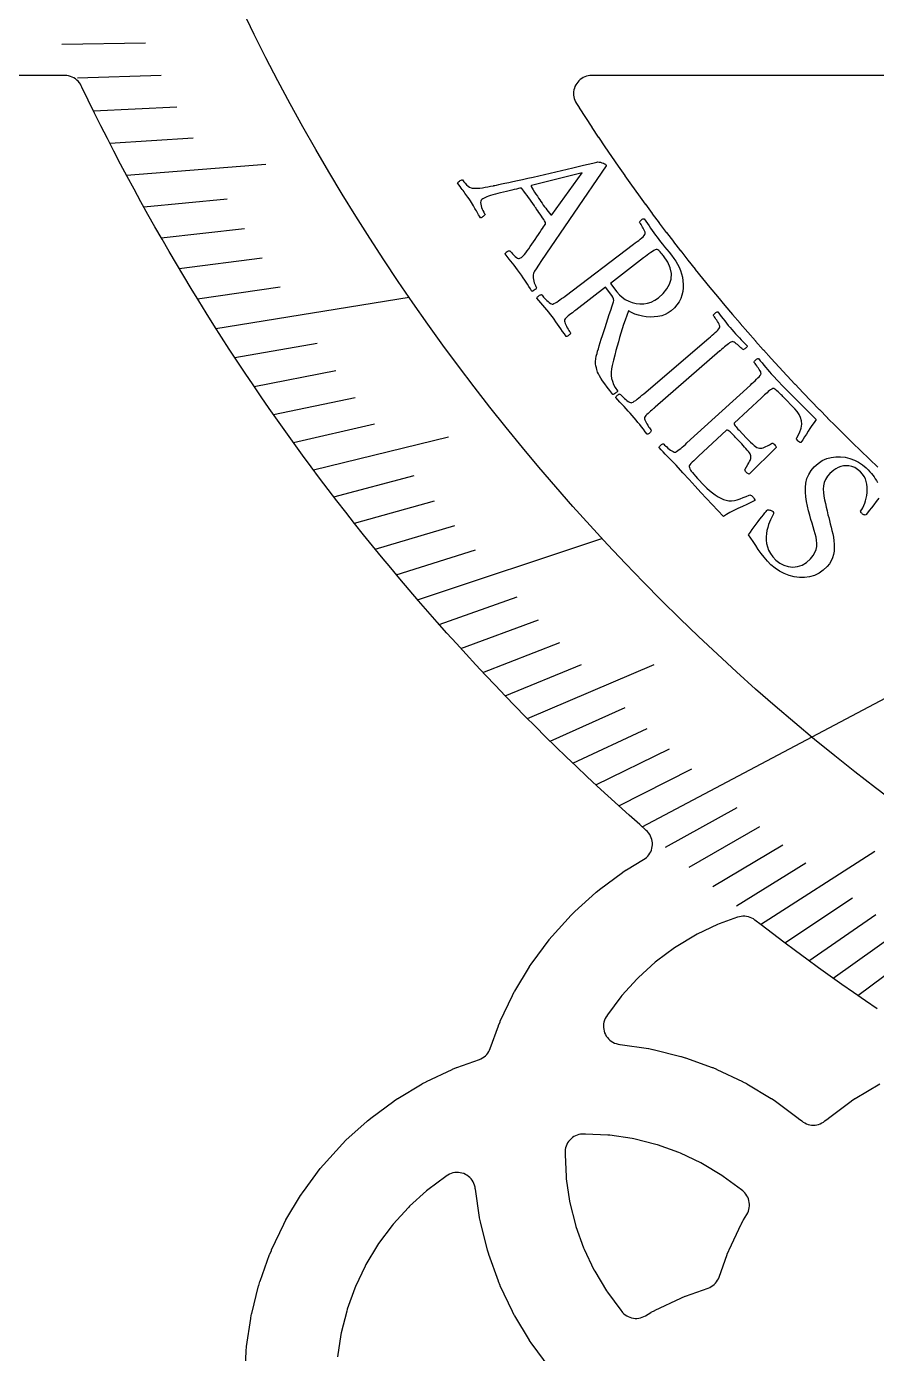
# Model space of a CAD drawing. Header units: millimetres. Extents: x -45 to 45, y -45 to 45.
# Drawn here: x -29.73 to -18.03, y -18.5 to -0.22 of the extents above; entities that cross this region are included whole.
import ezdxf

# ---------------------------------------------------------------- set-up
doc = ezdxf.new("R2010")
doc.units = ezdxf.units.MM
for name, color, linetype in [('CUT_INNER', 6, 'Continuous'), ('ENGRAVE', 7, 'Continuous'), ('ENGRAVE_FINE', 8, 'Continuous'), ('TEXT', 5, 'Continuous')]:
    doc.layers.add(name, color=color, linetype=linetype)

msp = doc.modelspace()

# ---------------------------------------------------------------- linework, layer by layer
at = {"layer": 'CUT_INNER'}
for points in [[(-26.7291, -18.866), (-26.7099, -18.4752), (-26.7094, -18.4691), (-26.704, -18.4136), (-26.7032, -18.4076), (-26.6458, -18.0205), (-26.6448, -18.0144), (-26.6339, -17.9598), (-26.6326, -17.9538), (-26.5375, -17.5742), (-26.5358, -17.5683), (-26.5197, -17.515), (-26.5177, -17.5092), (-26.3859, -17.1408), (-26.3837, -17.1351), (-26.3624, -17.0836), (-26.3599, -17.078), (-26.1926, -16.7243), (-26.1898, -16.7188), (-26.1636, -16.6697), (-26.1606, -16.6643), (-25.9594, -16.3287), (-25.9561, -16.3235), (-25.9252, -16.2772), (-25.9216, -16.2722), (-25.6885, -15.9579), (-25.6848, -15.953), (-25.6494, -15.91), (-25.6454, -15.9054), (-25.3826, -15.6154), (-25.3784, -15.611), (-25.339, -15.5716), (-25.3346, -15.5674), (-25.0446, -15.3046), (-25.04, -15.3006), (-24.997, -15.2652), (-24.9921, -15.2615), (-24.6778, -15.0284), (-24.6728, -15.0248), (-24.6265, -14.9939), (-24.6213, -14.9906), (-24.2857, -14.7894), (-24.2803, -14.7864), (-24.2312, -14.7602), (-24.2257, -14.7574), (-23.872, -14.5901), (-23.8664, -14.5876), (-23.8149, -14.5663), (-23.8092, -14.5641), (-23.4983, -14.4528), (-23.4757, -14.4435), (-23.454, -14.4319), (-23.4336, -14.4183), (-23.4147, -14.4027), (-23.3973, -14.3853), (-23.3817, -14.3664), (-23.3681, -14.346), (-23.3565, -14.3243), (-23.3472, -14.3017), (-23.2359, -13.9908), (-23.2337, -13.9851), (-23.2124, -13.9336), (-23.2099, -13.928), (-23.0426, -13.5743), (-23.0398, -13.5688), (-23.0136, -13.5197), (-23.0106, -13.5143), (-22.8094, -13.1787), (-22.8061, -13.1735), (-22.7752, -13.1272), (-22.7716, -13.1222), (-22.5385, -12.8079), (-22.5348, -12.803), (-22.4994, -12.76), (-22.4954, -12.7554), (-22.2326, -12.4654), (-22.2284, -12.461), (-22.189, -12.4216), (-22.1846, -12.4174), (-21.8946, -12.1546), (-21.89, -12.1506), (-21.847, -12.1152), (-21.8421, -12.1115), (-21.5278, -11.8784), (-21.5228, -11.8748), (-21.4765, -11.8439), (-21.4713, -11.8406), (-21.2372, -11.7003), (-21.2166, -11.6865), (-21.1975, -11.6708), (-21.18, -11.6533), (-21.1644, -11.6341), (-21.1507, -11.6135), (-21.1392, -11.5916), (-21.1298, -11.5687), (-21.1228, -11.545), (-21.1181, -11.5207), (-21.1159, -11.4961), (-21.1161, -11.4713), (-21.1188, -11.4468), (-21.1238, -11.4225), (-21.1313, -11.399), (-21.141, -11.3762), (-21.1529, -11.3545), (-21.167, -11.3342), (-21.1829, -11.3153), (-21.2007, -11.298), (-21.2901, -11.2194), (-21.4375, -11.0883), (-21.584, -10.9564), (-21.7297, -10.8235), (-21.8746, -10.6897), (-22.0187, -10.555), (-22.1619, -10.4195), (-22.3044, -10.2831), (-22.4459, -10.1458), (-22.5867, -10.0076), (-22.7266, -9.8686), (-22.8656, -9.7287), (-23.0037, -9.588), (-23.141, -9.4464), (-23.2775, -9.304), (-23.413, -9.1608), (-23.5477, -9.0167), (-23.6815, -8.8718), (-23.8144, -8.7261), (-23.9464, -8.5796), (-24.0775, -8.4322), (-24.2076, -8.2841), (-24.3369, -8.1351), (-24.4653, -7.9854), (-24.5927, -7.8349), (-24.7192, -7.6836), (-24.8448, -7.5316), (-24.9695, -7.3787), (-25.0932, -7.2251), (-25.2159, -7.0708), (-25.3377, -6.9157), (-25.4586, -6.7599), (-25.5785, -6.6033), (-25.6974, -6.446), (-25.8154, -6.2879), (-25.9324, -6.1292), (-26.0484, -5.9697), (-26.1635, -5.8095), (-26.2775, -5.6486), (-26.3906, -5.487), (-26.5027, -5.3248), (-26.6137, -5.1618), (-26.7238, -4.9982), (-26.8329, -4.8338), (-26.9409, -4.6689), (-27.048, -4.5032), (-27.154, -4.3369), (-27.259, -4.17), (-27.363, -4.0024), (-27.4659, -3.8342), (-27.5678, -3.6654), (-27.6687, -3.4959), (-27.7685, -3.3258), (-27.8673, -3.1551), (-27.9651, -2.9838), (-28.0617, -2.812), (-28.1574, -2.6395), (-28.2519, -2.4664), (-28.3454, -2.2928), (-28.4379, -2.1186), (-28.5292, -1.9438), (-28.6195, -1.7685), (-28.7087, -1.5926), (-28.7969, -1.4162), (-28.8839, -1.2392), (-28.9699, -1.0617), (-28.9791, -1.0424), (-28.9913, -1.0199), (-29.0057, -0.9988), (-29.0222, -0.9792), (-29.0406, -0.9615), (-29.0607, -0.9457), (-29.0823, -0.932), (-29.1053, -0.9207), (-29.1292, -0.9117), (-29.1539, -0.9052), (-29.1792, -0.9013), (-29.2048, -0.9), (-39.7832, -0.9)], [(-3.9091, -0.9), (-21.9516, -0.9), (-21.9759, -0.9012), (-21.9999, -0.9047), (-22.0235, -0.9106), (-22.0464, -0.9187), (-22.0684, -0.9289), (-22.0893, -0.9413), (-22.1089, -0.9557), (-22.127, -0.9718), (-22.1434, -0.9897), (-22.1581, -1.0091), (-22.1708, -1.0298), (-22.1814, -1.0516), (-22.1899, -1.0744), (-22.1961, -1.0979), (-22.2, -1.1219), (-22.2016, -1.1461), (-22.2008, -1.1704), (-22.1976, -1.1945), (-22.1921, -1.2181), (-22.1844, -1.2411), (-22.1744, -1.2633), (-22.1624, -1.2844), (-22.1257, -1.3419), (-22.1249, -1.3432), (-22.0382, -1.4774), (-22.0373, -1.4787), (-21.9498, -1.6124), (-21.9489, -1.6137), (-21.8606, -1.7468), (-21.8597, -1.7481), (-21.7705, -1.8807), (-21.7697, -1.8819), (-21.6797, -2.014), (-21.6788, -2.0152), (-21.588, -2.1467), (-21.5871, -2.148), (-21.4955, -2.2789), (-21.4946, -2.2801), (-21.4022, -2.4105), (-21.4014, -2.4117), (-21.3081, -2.5415), (-21.3072, -2.5428), (-21.2133, -2.672), (-21.2123, -2.6732), (-21.1176, -2.8019), (-21.1166, -2.8031), (-21.0211, -2.9311), (-21.0201, -2.9324), (-20.9238, -3.0598), (-20.9229, -3.061), (-20.8257, -3.1879), (-20.8248, -3.1891), (-20.7269, -3.3154), (-20.7259, -3.3166), (-20.6272, -3.4423), (-20.6263, -3.4435), (-20.5268, -3.5685), (-20.5259, -3.5697), (-20.4256, -3.6942), (-20.4247, -3.6954), (-20.3237, -3.8192), (-20.3227, -3.8204), (-20.221, -3.9436), (-20.22, -3.9448), (-20.1175, -4.0673), (-20.1165, -4.0685), (-20.0132, -4.1904), (-20.0122, -4.1916), (-19.9082, -4.3129), (-19.9072, -4.3141), (-19.8025, -4.4348), (-19.8015, -4.4359), (-19.696, -4.5559), (-19.695, -4.5571), (-19.5888, -4.6765), (-19.5878, -4.6776), (-19.4808, -4.7963), (-19.4798, -4.7975), (-19.3721, -4.9155), (-19.3711, -4.9167), (-19.2627, -5.0341), (-19.2617, -5.0352), (-19.1526, -5.1519), (-19.1515, -5.153), (-19.0417, -5.2691), (-19.0406, -5.2702), (-18.9301, -5.3856), (-18.929, -5.3867), (-18.8178, -5.5014), (-18.8167, -5.5025), (-18.7048, -5.6165), (-18.7037, -5.6176), (-18.5911, -5.7309), (-18.59, -5.732), (-18.4766, -5.8447), (-18.4756, -5.8457), (-18.3615, -5.9577), (-18.3604, -5.9588), (-18.2457, -6.07), (-18.2446, -6.0711), (-18.1292, -6.1816), (-18.1281, -6.1826), (-18.0121, -6.2925)], [(-18.0196, -13.7556), (-18.1825, -13.6445), (-18.3448, -13.5324), (-18.5064, -13.4194), (-18.6673, -13.3053), (-18.8275, -13.1903), (-18.987, -13.0743), (-19.1457, -12.9573), (-19.3038, -12.8393), (-19.4611, -12.7204), (-19.6177, -12.6005), (-19.7042, -12.5334), (-19.7248, -12.519), (-19.7467, -12.5068), (-19.7697, -12.4969), (-19.7936, -12.4892), (-19.8181, -12.4841), (-19.843, -12.4814), (-19.8681, -12.4812), (-19.8931, -12.4835), (-19.9177, -12.4883), (-19.9417, -12.4956), (-20.1969, -12.5869), (-20.2196, -12.5963), (-20.5007, -12.7292), (-20.5224, -12.7408), (-20.7891, -12.9007), (-20.8095, -12.9143), (-21.0593, -13.0996), (-21.0782, -13.1151), (-21.3087, -13.324), (-21.326, -13.3413), (-21.5349, -13.5718), (-21.5504, -13.5907), (-21.7357, -13.8405), (-21.7493, -13.8609), (-21.754, -13.8687), (-21.7658, -13.8909), (-21.7753, -13.9141), (-21.7825, -13.9382), (-21.7872, -13.9629), (-21.7894, -13.988), (-21.789, -14.0131), (-21.7862, -14.0381), (-21.7808, -14.0627), (-21.773, -14.0866), (-21.7628, -14.1096), (-21.7504, -14.1315), (-21.7359, -14.152), (-21.7193, -14.1709), (-21.701, -14.1881), (-21.681, -14.2033), (-21.6595, -14.2165), (-21.6369, -14.2274), (-21.6133, -14.2361), (-21.5889, -14.2423), (-21.564, -14.246), (-21.5636, -14.246), (-21.5576, -14.2468), (-21.1705, -14.3042), (-21.1644, -14.3052), (-21.1098, -14.3161), (-21.1038, -14.3174), (-20.7242, -14.4125), (-20.7183, -14.4142), (-20.665, -14.4303), (-20.6592, -14.4323), (-20.2908, -14.5641), (-20.2851, -14.5663), (-20.2336, -14.5876), (-20.228, -14.5901), (-19.8743, -14.7574), (-19.8688, -14.7602), (-19.8197, -14.7864), (-19.8143, -14.7894), (-19.4787, -14.9906), (-19.4735, -14.9939), (-19.4272, -15.0248), (-19.4222, -15.0284), (-19.1079, -15.2615), (-19.103, -15.2652), (-19.0586, -15.3017), (-19.0389, -15.3163), (-19.0178, -15.3289), (-18.9957, -15.3394), (-18.9726, -15.3477), (-18.9488, -15.3537), (-18.9245, -15.3573), (-18.9, -15.3585), (-18.8755, -15.3573), (-18.8512, -15.3537), (-18.8274, -15.3477), (-18.8043, -15.3394), (-18.7822, -15.3289), (-18.7611, -15.3163), (-18.7414, -15.3017), (-18.697, -15.2652), (-18.6921, -15.2615), (-18.3778, -15.0284), (-18.3728, -15.0248), (-18.3265, -14.9939), (-18.3213, -14.9906), (-17.9857, -14.7894)], [(-22.5385, -18.6921), (-22.7716, -18.3778), (-22.7752, -18.3728), (-22.8061, -18.3265), (-22.8094, -18.3213), (-23.0106, -17.9857), (-23.0136, -17.9803), (-23.0398, -17.9312), (-23.0426, -17.9257), (-23.2099, -17.572), (-23.2124, -17.5664), (-23.2337, -17.5149), (-23.2359, -17.5092), (-23.3677, -17.1408), (-23.3697, -17.135), (-23.3858, -17.0817), (-23.3875, -17.0758), (-23.4826, -16.6962), (-23.4839, -16.6902), (-23.4948, -16.6356), (-23.4958, -16.6295), (-23.5532, -16.2424), (-23.554, -16.2364), (-23.554, -16.236), (-23.5577, -16.2111), (-23.5639, -16.1867), (-23.5726, -16.1631), (-23.5835, -16.1405), (-23.5967, -16.119), (-23.6119, -16.099), (-23.6291, -16.0807), (-23.648, -16.0641), (-23.6685, -16.0496), (-23.6904, -16.0372), (-23.7134, -16.027), (-23.7373, -16.0192), (-23.7619, -16.0138), (-23.7869, -16.011), (-23.812, -16.0106), (-23.8371, -16.0128), (-23.8618, -16.0175), (-23.8859, -16.0247), (-23.9091, -16.0342), (-23.9313, -16.046), (-23.9391, -16.0507), (-23.9595, -16.0643), (-24.2093, -16.2496), (-24.2282, -16.2651), (-24.4587, -16.474), (-24.476, -16.4913), (-24.6849, -16.7218), (-24.7004, -16.7407), (-24.8857, -16.9905), (-24.8993, -17.0109), (-25.0592, -17.2776), (-25.0708, -17.2993), (-25.2037, -17.5804), (-25.2131, -17.6031), (-25.3179, -17.8959), (-25.325, -17.9194), (-25.4006, -18.221), (-25.4053, -18.2451), (-25.451, -18.5527)]]:
    msp.add_lwpolyline(points, dxfattribs=at)
msp.add_lwpolyline([(-20.3257, -17.5935), (-20.304, -17.5819), (-20.2836, -17.5683), (-20.2647, -17.5527), (-20.2473, -17.5353), (-20.2317, -17.5164), (-20.2181, -17.496), (-20.2065, -17.4743), (-20.1972, -17.4517), (-20.0859, -17.1408), (-20.0837, -17.1351), (-20.0624, -17.0836), (-20.0599, -17.078), (-19.8926, -16.7243), (-19.8898, -16.7188), (-19.8636, -16.6697), (-19.8606, -16.6643), (-19.8149, -16.5882), (-19.8034, -16.5666), (-19.794, -16.5439), (-19.7869, -16.5204), (-19.7821, -16.4964), (-19.7797, -16.4719), (-19.7797, -16.4474), (-19.7821, -16.423), (-19.7869, -16.3989), (-19.794, -16.3755), (-19.8034, -16.3528), (-19.8149, -16.3312), (-19.8286, -16.3108), (-19.8441, -16.2918), (-19.8615, -16.2744), (-19.8718, -16.2651), (-19.8907, -16.2496), (-20.1405, -16.0643), (-20.1609, -16.0507), (-20.4276, -15.8908), (-20.4493, -15.8792), (-20.7304, -15.7463), (-20.7531, -15.7369), (-21.0459, -15.6321), (-21.0694, -15.625), (-21.371, -15.5494), (-21.3951, -15.5447), (-21.7027, -15.499), (-21.7271, -15.4966), (-22.0377, -15.4814), (-22.0623, -15.4814), (-22.0803, -15.4822), (-22.1047, -15.4847), (-22.1288, -15.4894), (-22.1523, -15.4966), (-22.1749, -15.506), (-22.1966, -15.5175), (-22.217, -15.5311), (-22.2359, -15.5467), (-22.2533, -15.5641), (-22.2689, -15.583), (-22.2825, -15.6034), (-22.294, -15.6251), (-22.3034, -15.6477), (-22.3106, -15.6712), (-22.3153, -15.6953), (-22.3178, -15.7197), (-22.3186, -15.7377), (-22.3186, -15.7623), (-22.3034, -16.0729), (-22.301, -16.0973), (-22.2553, -16.4049), (-22.2506, -16.429), (-22.175, -16.7306), (-22.1679, -16.7541), (-22.0631, -17.0469), (-22.0537, -17.0696), (-21.9208, -17.3507), (-21.9092, -17.3724), (-21.7493, -17.6391), (-21.7357, -17.6595), (-21.5504, -17.9093), (-21.5349, -17.9282), (-21.5256, -17.9385), (-21.5082, -17.9559), (-21.4892, -17.9714), (-21.4688, -17.9851), (-21.4472, -17.9966), (-21.4245, -18.006), (-21.4011, -18.0131), (-21.377, -18.0179), (-21.3526, -18.0203), (-21.3281, -18.0203), (-21.3036, -18.0179), (-21.2796, -18.0131), (-21.2561, -18.006), (-21.2334, -17.9966), (-21.2118, -17.9851), (-21.1357, -17.9394), (-21.1303, -17.9364), (-21.0812, -17.9102), (-21.0757, -17.9074), (-20.722, -17.7401), (-20.7164, -17.7376), (-20.6649, -17.7163), (-20.6592, -17.7141), (-20.3483, -17.6028)], close=True, dxfattribs=at)
at = {"layer": 'ENGRAVE'}
for points in [[(-27.1246, -4.3833), (-24.4639, -3.9534)], [(-24.3483, -8.1219), (-21.8113, -7.2756)], [(-21.2577, -11.2481), (-15.6388, -8.2749)]]:
    msp.add_lwpolyline(points, dxfattribs=at)
for centre, radius in [((0, 0), 42.525), ((0, 12.859), 29.684)]:
    msp.add_circle(centre, radius, dxfattribs=at)
at = {"layer": 'ENGRAVE_FINE'}
for points in [[(-29.2478, -0.4679), (-28.0953, -0.4494)], [(-29.0332, -0.9292), (-27.8812, -0.8923)], [(-28.8129, -1.3839), (-27.6617, -1.3286)], [(-28.587, -1.832), (-27.4371, -1.7583)], [(-28.3557, -2.2736), (-26.4375, -2.1198)], [(-28.1192, -2.7086), (-26.9729, -2.5982)], [(-27.8777, -3.1371), (-26.7337, -3.0083)], [(-27.6313, -3.559), (-26.4899, -3.412)], [(-27.3802, -3.9744), (-26.2418, -3.8092)], [(-26.8645, -4.7858), (-25.7331, -4.5842)], [(-26.6002, -5.1818), (-25.4728, -4.9622)], [(-26.3317, -5.5714), (-25.2088, -5.3338)], [(-26.0593, -5.9547), (-24.9411, -5.6991)], [(-25.783, -6.3315), (-23.9237, -5.8749)], [(-25.503, -6.7021), (-24.3952, -6.411)], [(-25.2194, -7.0664), (-24.1174, -6.7576)], [(-24.9324, -7.4244), (-23.8364, -7.0981)], [(-24.642, -7.7762), (-23.5525, -7.4324)], [(-24.0516, -8.4614), (-22.9759, -8.083)], [(-23.7518, -8.7949), (-22.6836, -8.3993)], [(-23.4492, -9.1223), (-22.3887, -8.7097)], [(-23.1437, -9.4436), (-22.0913, -9.0142)], [(-22.8356, -9.759), (-21.0921, -9.014)], [(-22.5248, -10.0685), (-21.4895, -9.6057)], [(-22.2116, -10.3721), (-21.1852, -9.8928)], [(-21.8959, -10.6699), (-20.8789, -10.1743)], [(-21.5779, -10.9619), (-20.5705, -10.4501)], [(-20.9353, -11.5286), (-19.9481, -10.9849)], [(-20.6108, -11.8034), (-19.6342, -11.2441)], [(-20.2843, -12.0726), (-19.3186, -11.4978)], [(-19.6257, -12.5943), (-18.0512, -11.5839)], [(-19.956, -12.3362), (-19.0013, -11.7461)], [(-19.2937, -12.8469), (-18.3622, -12.2267)], [(-18.9599, -13.094), (-18.0404, -12.459)], [(-18.6245, -13.3358), (-17.7173, -12.6862)], [(-18.2876, -13.5721), (-17.3929, -12.9082)]]:
    msp.add_lwpolyline(points, dxfattribs=at)
at = {"layer": 'TEXT'}
for points in [[(-23.305, -2.4176), (-23.3005, -2.4166), (-23.2868, -2.4137), (-23.2641, -2.4089), (-23.2322, -2.4021), (-23.1926, -2.3936), (-23.1466, -2.3835), (-23.0942, -2.372), (-23.0354, -2.3588), (-22.9715, -2.3445), (-22.904, -2.3296), (-22.8329, -2.3141), (-22.7582, -2.2978), (-22.6812, -2.281), (-22.6033, -2.2635), (-22.5245, -2.2454), (-22.4448, -2.2267), (-22.3654, -2.2079), (-22.2877, -2.1894), (-22.2117, -2.1713), (-22.1374, -2.1534), (-22.0661, -2.1362), (-21.9992, -2.12), (-21.9367, -2.1049), (-21.8787, -2.0908), (-21.8651, -2.09), (-21.8491, -2.0914), (-21.8307, -2.0951), (-21.8099, -2.101), (-21.79, -2.1081), (-21.7743, -2.1154), (-21.7627, -2.1229), (-21.7552, -2.1306), (-21.7539, -2.1326), (-21.7531, -2.1344), (-21.7526, -2.1358), (-21.7526, -2.1369), (-21.7527, -2.1381), (-21.7527, -2.1399), (-21.7525, -2.1421), (-21.7523, -2.1449), (-22.642, -3.4472), (-22.6847, -3.5126), (-22.7164, -3.5617), (-22.7372, -3.5946), (-22.747, -3.6112), (-22.754, -3.6272), (-22.7581, -3.6454), (-22.7593, -3.6657), (-22.7577, -3.6881), (-22.7539, -3.7111), (-22.7489, -3.7332), (-22.7425, -3.7544), (-22.7348, -3.7746), (-22.7271, -3.7925), (-22.7206, -3.8066), (-22.7154, -3.8169), (-22.7114, -3.8234), (-22.715, -3.8321), (-22.7212, -3.8405), (-22.7301, -3.8485), (-22.7416, -3.8563), (-22.7532, -3.8631), (-22.7624, -3.8681), (-22.7692, -3.8712), (-22.7735, -3.8726), (-22.7954, -3.8382), (-22.8161, -3.8055), (-22.8357, -3.7747), (-22.854, -3.7457), (-22.873, -3.7164), (-22.8942, -3.6848), (-22.9177, -3.6509), (-22.9435, -3.6146), (-22.971, -3.5766), (-22.9966, -3.5422), (-23.0201, -3.5115), (-23.0416, -3.4844), (-23.0633, -3.4575), (-23.0876, -3.4273), (-23.1143, -3.3938), (-23.1436, -3.3569), (-23.1409, -3.349), (-23.1356, -3.3412), (-23.1276, -3.3335), (-23.1169, -3.3259), (-23.1054, -3.3195), (-23.0949, -3.3154), (-23.0855, -3.3135), (-23.077, -3.3138), (-23.068, -3.3255), (-23.056, -3.3395), (-23.0408, -3.3556), (-23.0226, -3.374), (-23.0037, -3.3914), (-22.9865, -3.4048), (-22.9711, -3.4142), (-22.9575, -3.4195), (-22.9491, -3.4197), (-22.9398, -3.4175), (-22.9296, -3.4129), (-22.9185, -3.4059), (-22.907, -3.3963), (-22.8932, -3.3823), (-22.8772, -3.3638), (-22.8589, -3.3408), (-22.839, -3.3146), (-22.8182, -3.2862), (-22.7965, -3.2557), (-22.774, -3.2231), (-22.7512, -3.1896), (-22.7288, -3.1564), (-22.7068, -3.1236), (-22.6852, -3.0911), (-22.6648, -3.0602), (-22.6462, -3.0321), (-22.6295, -3.0069), (-22.6147, -2.9846), (-22.6025, -2.9663), (-22.5939, -2.9533), (-22.5886, -2.9454), (-22.5869, -2.9428), (-22.5868, -2.9423), (-22.5866, -2.9409), (-22.5861, -2.9384), (-22.5855, -2.935), (-22.5851, -2.9313), (-22.5852, -2.9279), (-22.586, -2.925), (-22.5873, -2.9225), (-22.5991, -2.9035), (-22.6125, -2.8826), (-22.6276, -2.86), (-22.6444, -2.8355), (-22.6617, -2.8104), (-22.6784, -2.7863), (-22.6945, -2.763), (-22.7099, -2.7405), (-22.7139, -2.7347), (-22.7179, -2.7289), (-22.7219, -2.7231), (-22.7259, -2.7173), (-22.7297, -2.7117), (-22.7334, -2.7063), (-22.7369, -2.7012), (-22.7402, -2.6964), (-22.7631, -2.663), (-22.7844, -2.6321), (-22.8041, -2.604), (-22.822, -2.5786), (-22.8405, -2.5529), (-22.8618, -2.524), (-22.8859, -2.4919), (-22.9127, -2.4565), (-22.9138, -2.4553), (-22.9155, -2.4542), (-22.9179, -2.453), (-22.9209, -2.4518), (-22.9238, -2.4508), (-22.9259, -2.4501), (-22.9271, -2.4496), (-22.9275, -2.4495), (-22.9312, -2.4504), (-22.9422, -2.453), (-22.9606, -2.4573), (-22.9864, -2.4633), (-23.0172, -2.4705), (-23.0508, -2.4783), (-23.0873, -2.4866), (-23.1265, -2.4954), (-23.1664, -2.5046), (-23.2048, -2.5137), (-23.2417, -2.5229), (-23.2771, -2.5321), (-23.3118, -2.5411), (-23.343, -2.5505), (-23.3705, -2.5602), (-23.3944, -2.5703), (-23.4151, -2.5802), (-23.4334, -2.5895), (-23.449, -2.5982), (-23.4621, -2.6063), (-23.4729, -2.6168), (-23.4793, -2.631), (-23.4813, -2.649), (-23.4789, -2.6708), (-23.4735, -2.6941), (-23.4666, -2.7169), (-23.4581, -2.7391), (-23.4481, -2.7607), (-23.4382, -2.78), (-23.4303, -2.7951), (-23.4242, -2.8061), (-23.42, -2.8129), (-23.4222, -2.8176), (-23.427, -2.8236), (-23.4345, -2.831), (-23.4446, -2.8398), (-23.4557, -2.8483), (-23.4657, -2.8548), (-23.4747, -2.8593), (-23.4827, -2.8618), (-23.4962, -2.8391), (-23.5086, -2.818), (-23.5199, -2.7985), (-23.53, -2.7807), (-23.5396, -2.7637), (-23.5492, -2.7467), (-23.5588, -2.7296), (-23.5683, -2.7126), (-23.5789, -2.6944), (-23.5914, -2.6738), (-23.6058, -2.6509), (-23.6223, -2.6255), (-23.6391, -2.6002), (-23.6548, -2.5771), (-23.6694, -2.5563), (-23.683, -2.5377), (-23.6959, -2.5204), (-23.7089, -2.503), (-23.7218, -2.4856), (-23.7348, -2.4682), (-23.7485, -2.4496), (-23.7637, -2.4285), (-23.7805, -2.405), (-23.7988, -2.3791), (-23.7965, -2.3746), (-23.7913, -2.3691), (-23.7832, -2.3626), (-23.7721, -2.3551), (-23.7602, -2.3479), (-23.7496, -2.3424), (-23.7402, -2.3385), (-23.7321, -2.3363), (-23.7232, -2.3487), (-23.7106, -2.364), (-23.6941, -2.3822), (-23.6739, -2.4032), (-23.6524, -2.423), (-23.6321, -2.4374), (-23.6129, -2.4463), (-23.595, -2.4497), (-23.5605, -2.452), (-23.5255, -2.4521), (-23.4901, -2.4498), (-23.4543, -2.4454), (-23.4179, -2.4394), (-23.3809, -2.4328), (-23.3433, -2.4255), (-23.305, -2.4176)], [(-22.0844, -2.2412), (-22.7803, -2.4151), (-22.7805, -2.4154), (-22.7812, -2.4162), (-22.7825, -2.4176), (-22.7842, -2.4194), (-22.7858, -2.4215), (-22.7867, -2.4233), (-22.787, -2.4248), (-22.7865, -2.4261), (-22.7721, -2.45), (-22.756, -2.476), (-22.7382, -2.5041), (-22.7188, -2.5342), (-22.6995, -2.5637), (-22.6821, -2.5901), (-22.6666, -2.6133), (-22.653, -2.6334), (-22.6351, -2.6592), (-22.6177, -2.6836), (-22.601, -2.7064), (-22.5848, -2.7276), (-22.5685, -2.7487), (-22.5516, -2.7707), (-22.5339, -2.7937), (-22.5155, -2.8177), (-22.5137, -2.8195), (-22.5114, -2.8204), (-22.5088, -2.8203), (-22.5057, -2.8194), (-22.5028, -2.8181), (-22.5007, -2.8172), (-22.4995, -2.8166), (-22.4991, -2.8165)], [(-20.8184, -3.4205), (-20.7923, -3.457), (-20.7687, -3.4964), (-20.7477, -3.5387), (-20.7293, -3.5839), (-20.714, -3.631), (-20.7026, -3.6789), (-20.6949, -3.7275), (-20.6911, -3.7769), (-20.6919, -3.8263), (-20.6978, -3.8751), (-20.7091, -3.9232), (-20.7256, -3.9707), (-20.7481, -4.0166), (-20.7773, -4.0602), (-20.8132, -4.1014), (-20.8559, -4.1402), (-20.8961, -4.1687), (-20.9401, -4.1915), (-20.9877, -4.2086), (-21.0391, -4.22), (-21.0925, -4.226), (-21.1461, -4.2273), (-21.2, -4.2236), (-21.254, -4.2151), (-21.3065, -4.2023), (-21.3557, -4.1855), (-21.4016, -4.1648), (-21.4441, -4.1403), (-21.4684, -4.2056), (-21.4911, -4.2688), (-21.5122, -4.3301), (-21.5316, -4.3894), (-21.5499, -4.4478), (-21.5675, -4.5068), (-21.5844, -4.5664), (-21.6006, -4.6264), (-21.6167, -4.6884), (-21.6334, -4.7538), (-21.6507, -4.8226), (-21.6685, -4.8948), (-21.6778, -4.9421), (-21.6824, -4.9872), (-21.6822, -5.0302), (-21.6774, -5.0711), (-21.667, -5.1117), (-21.6499, -5.1542), (-21.6261, -5.1984), (-21.5958, -5.2443), (-21.598, -5.2524), (-21.6036, -5.2603), (-21.6125, -5.2682), (-21.6246, -5.276), (-21.637, -5.283), (-21.6468, -5.2881), (-21.6539, -5.2915), (-21.6584, -5.2931), (-21.7013, -5.2407), (-21.7394, -5.192), (-21.7726, -5.1471), (-21.801, -5.1059), (-21.8247, -5.0688), (-21.844, -5.0363), (-21.8588, -5.0082), (-21.8692, -4.9848), (-21.8742, -4.9684), (-21.8798, -4.9488), (-21.886, -4.9259), (-21.8927, -4.8999), (-21.8977, -4.8708), (-21.8987, -4.839), (-21.8957, -4.8046), (-21.8888, -4.7674), (-21.8844, -4.7505), (-21.8781, -4.7275), (-21.8699, -4.6985), (-21.8598, -4.6633), (-21.848, -4.6231), (-21.8347, -4.5791), (-21.8199, -4.5313), (-21.8036, -4.4797), (-21.7862, -4.4252), (-21.768, -4.369), (-21.7492, -4.3111), (-21.7297, -4.2514), (-21.7098, -4.1913), (-21.6897, -4.1322), (-21.6696, -4.074), (-21.6492, -4.0168), (-21.6459, -3.9969), (-21.6489, -3.9757), (-21.6583, -3.9533), (-21.674, -3.9296), (-21.7611, -3.8165), (-22.17, -4.1299), (-22.1734, -4.1324), (-22.1768, -4.135), (-22.1801, -4.1376), (-22.1835, -4.1402), (-22.1869, -4.1428), (-22.1902, -4.1454), (-22.1936, -4.1479), (-22.197, -4.1505), (-22.2178, -4.1666), (-22.2375, -4.182), (-22.2561, -4.1968), (-22.2736, -4.2111), (-22.2896, -4.2247), (-22.3034, -4.2379), (-22.3151, -4.2507), (-22.3248, -4.2629), (-22.3272, -4.2711), (-22.3267, -4.2825), (-22.3233, -4.2971), (-22.317, -4.3149), (-22.3086, -4.3343), (-22.2991, -4.3538), (-22.2884, -4.3732), (-22.2766, -4.3927), (-22.2651, -4.4106), (-22.2553, -4.4254), (-22.2473, -4.4369), (-22.2411, -4.4453), (-22.2441, -4.4525), (-22.2492, -4.4603), (-22.2566, -4.4687), (-22.2662, -4.4776), (-22.2766, -4.4856), (-22.2863, -4.491), (-22.2953, -4.4938), (-22.3037, -4.494), (-22.3278, -4.4585), (-22.3514, -4.4238), (-22.3746, -4.3899), (-22.3973, -4.3567), (-22.4202, -4.3239), (-22.4437, -4.291), (-22.4679, -4.2579), (-22.4929, -4.2247), (-22.5176, -4.1925), (-22.5429, -4.1604), (-22.5688, -4.1282), (-22.5953, -4.096), (-22.6223, -4.0637), (-22.6495, -4.0312), (-22.6771, -3.9985), (-22.705, -3.9655), (-22.7026, -3.9575), (-22.6974, -3.9496), (-22.6896, -3.9417), (-22.6792, -3.9338), (-22.668, -3.927), (-22.6579, -3.9221), (-22.649, -3.9192), (-22.6413, -3.9183), (-22.6349, -3.9265), (-22.6259, -3.9373), (-22.6143, -3.9507), (-22.6002, -3.9666), (-22.5845, -3.9833), (-22.5685, -3.999), (-22.552, -4.0138), (-22.5352, -4.0276), (-22.5195, -4.0388), (-22.5064, -4.0459), (-22.4959, -4.049), (-22.4881, -4.0479), (-22.4705, -4.041), (-22.4516, -4.0317), (-22.4315, -4.0198), (-22.4102, -4.0055), (-22.3879, -3.9895), (-22.3649, -3.9727), (-22.3411, -3.9552), (-22.3166, -3.9368), (-21.3751, -3.2248), (-21.3507, -3.2063), (-21.327, -3.1882), (-21.3041, -3.1704), (-21.2821, -3.1531), (-21.2619, -3.1363), (-21.2445, -3.1201), (-21.2299, -3.1046), (-21.2182, -3.0898), (-21.214, -3.0821), (-21.2134, -3.0714), (-21.2164, -3.0576), (-21.223, -3.0409), (-21.2317, -3.0227), (-21.241, -3.0045), (-21.2509, -2.9863), (-21.2614, -2.9682), (-21.2715, -2.9516), (-21.28, -2.9378), (-21.2871, -2.9269), (-21.2927, -2.919), (-21.2894, -2.912), (-21.284, -2.9045), (-21.2763, -2.8964), (-21.2665, -2.8878), (-21.2559, -2.88), (-21.2461, -2.8748), (-21.2371, -2.872), (-21.229, -2.8718), (-21.2062, -2.905), (-21.1839, -2.9378), (-21.1619, -2.9703), (-21.1403, -3.0025), (-21.1187, -3.0343), (-21.0968, -3.0656), (-21.0745, -3.0965), (-21.0518, -3.1268), (-21.0276, -3.1584), (-21.002, -3.191), (-20.9752, -3.2246), (-20.9472, -3.2591), (-20.9176, -3.2954), (-20.8863, -3.3344), (-20.8532, -3.3761), (-20.8184, -3.4205)], [(-21.0328, -3.9616), (-20.9689, -3.903), (-20.9188, -3.8402), (-20.8822, -3.7734), (-20.8592, -3.7026), (-20.8534, -3.6281), (-20.8685, -3.5504), (-20.9045, -3.4692), (-20.9613, -3.3844), (-20.9699, -3.3736), (-20.9807, -3.3605), (-20.9937, -3.345), (-21.009, -3.3272), (-21.0247, -3.3109), (-21.0388, -3.3001), (-21.0514, -3.2947), (-21.0625, -3.2948), (-21.0773, -3.3001), (-21.0949, -3.309), (-21.1153, -3.3215), (-21.1384, -3.3376), (-21.163, -3.3557), (-21.1876, -3.3741), (-21.2123, -3.3926), (-21.237, -3.4114), (-21.6937, -3.7649), (-21.6051, -3.8798), (-21.5706, -3.9193), (-21.5318, -3.9539), (-21.4888, -3.9837), (-21.4417, -4.0086), (-21.3919, -4.0278), (-21.341, -4.0403), (-21.2888, -4.0463), (-21.2355, -4.0457), (-21.1825, -4.0374), (-21.131, -4.0207), (-21.0811, -3.9954), (-21.0328, -3.9616)], [(-20.0213, -4.3999), (-19.9957, -4.4292), (-19.97, -4.4577), (-19.9442, -4.4854), (-19.9182, -4.5124), (-19.892, -4.5393), (-19.8654, -4.5669), (-19.8382, -4.5953), (-19.8106, -4.6243), (-19.8126, -4.6322), (-19.8172, -4.6404), (-19.8243, -4.6489), (-19.8341, -4.6576), (-19.8446, -4.6655), (-19.8541, -4.6713), (-19.8626, -4.675), (-19.87, -4.6768), (-19.8767, -4.6696), (-19.8861, -4.6602), (-19.898, -4.6487), (-19.9126, -4.6349), (-19.9284, -4.6204), (-19.9442, -4.6069), (-19.96, -4.5941), (-19.9757, -4.5822), (-19.9904, -4.5726), (-20.0032, -4.5667), (-20.0142, -4.5646), (-20.0233, -4.5663), (-20.0372, -4.5735), (-20.0521, -4.5828), (-20.0681, -4.5941), (-20.0851, -4.6074), (-20.103, -4.6222), (-20.1215, -4.6377), (-20.1408, -4.6542), (-20.1608, -4.6714), (-20.164, -4.6742), (-20.1672, -4.677), (-20.1704, -4.6797), (-20.1736, -4.6825), (-20.1768, -4.6853), (-20.18, -4.6881), (-20.1832, -4.6909), (-20.1864, -4.6937), (-21.0771, -5.4682), (-21.0803, -5.471), (-21.0835, -5.4738), (-21.0867, -5.4766), (-21.0899, -5.4793), (-21.0931, -5.4821), (-21.0963, -5.4849), (-21.0996, -5.4877), (-21.1028, -5.4905), (-21.1225, -5.5078), (-21.1412, -5.5244), (-21.1589, -5.5404), (-21.1755, -5.5556), (-21.1906, -5.5703), (-21.2036, -5.5843), (-21.2145, -5.5978), (-21.2234, -5.6106), (-21.2253, -5.6189), (-21.2241, -5.6303), (-21.2198, -5.6446), (-21.2124, -5.662), (-21.2028, -5.6809), (-21.1921, -5.6997), (-21.1803, -5.7184), (-21.1672, -5.7372), (-21.1546, -5.7543), (-21.144, -5.7684), (-21.1353, -5.7795), (-21.1286, -5.7875), (-21.1311, -5.7948), (-21.1357, -5.8029), (-21.1426, -5.8117), (-21.1516, -5.8212), (-21.1615, -5.8298), (-21.1709, -5.8358), (-21.1797, -5.8392), (-21.188, -5.8399), (-21.2143, -5.806), (-21.24, -5.7728), (-21.2652, -5.7404), (-21.29, -5.7087), (-21.3148, -5.6774), (-21.3403, -5.6459), (-21.3666, -5.6144), (-21.3935, -5.5828), (-21.4202, -5.5522), (-21.4474, -5.5217), (-21.4753, -5.4912), (-21.5037, -5.4607), (-21.5326, -5.4302), (-21.5618, -5.3994), (-21.5914, -5.3684), (-21.6212, -5.3372), (-21.6193, -5.3291), (-21.6147, -5.3209), (-21.6074, -5.3125), (-21.5974, -5.304), (-21.5866, -5.2965), (-21.5769, -5.291), (-21.5682, -5.2876), (-21.5606, -5.2862), (-21.5537, -5.294), (-21.544, -5.3042), (-21.5317, -5.3168), (-21.5165, -5.3318), (-21.4999, -5.3476), (-21.4829, -5.3623), (-21.4656, -5.376), (-21.4479, -5.3887), (-21.4316, -5.3989), (-21.418, -5.4052), (-21.4074, -5.4076), (-21.3997, -5.4061), (-21.3825, -5.3981), (-21.3642, -5.3876), (-21.3449, -5.3745), (-21.3245, -5.3589), (-21.3033, -5.3416), (-21.2813, -5.3234), (-21.2587, -5.3044), (-21.2354, -5.2846), (-20.338, -4.5178), (-20.3147, -4.4978), (-20.2922, -4.4783), (-20.2705, -4.4591), (-20.2495, -4.4405), (-20.2304, -4.4224), (-20.214, -4.4052), (-20.2004, -4.3889), (-20.1897, -4.3733), (-20.186, -4.3654), (-20.186, -4.3546), (-20.1899, -4.3411), (-20.1975, -4.3248), (-20.2073, -4.3071), (-20.2179, -4.2893), (-20.2292, -4.2715), (-20.2412, -4.2536), (-20.2526, -4.2372), (-20.2623, -4.2236), (-20.2702, -4.213), (-20.2763, -4.2054), (-20.2735, -4.1983), (-20.2685, -4.1904), (-20.2614, -4.1819), (-20.2521, -4.1726), (-20.242, -4.1642), (-20.2326, -4.1584), (-20.2238, -4.1551), (-20.2157, -4.1543), (-20.1909, -4.1861), (-20.1663, -4.2177), (-20.1421, -4.2491), (-20.1182, -4.2804), (-20.0943, -4.3112), (-20.0702, -4.3414), (-20.0459, -4.371), (-20.0213, -4.3999)], [(-19.4542, -5.0368), (-19.389, -5.1066), (-19.3196, -5.1789), (-19.2459, -5.2536), (-19.168, -5.3307), (-19.0885, -5.4087), (-19.0104, -5.4861), (-18.9337, -5.563), (-18.8584, -5.6393), (-18.89, -5.6804), (-18.9193, -5.7208), (-18.9463, -5.7604), (-18.9711, -5.7993), (-18.9951, -5.8379), (-19.0198, -5.8769), (-19.0453, -5.9161), (-19.0715, -5.9556), (-19.0815, -5.9542), (-19.092, -5.9499), (-19.1029, -5.9426), (-19.1142, -5.9323), (-19.1243, -5.9203), (-19.1298, -5.9094), (-19.1307, -5.8996), (-19.1269, -5.8911), (-19.0895, -5.8208), (-19.066, -5.7581), (-19.0563, -5.7029), (-19.0605, -5.6551), (-19.0749, -5.6119), (-19.0955, -5.5702), (-19.1225, -5.5299), (-19.1559, -5.491), (-19.3126, -5.3261), (-19.3194, -5.319), (-19.3286, -5.3095), (-19.3403, -5.2978), (-19.3544, -5.2836), (-19.3697, -5.2687), (-19.3849, -5.2547), (-19.4, -5.2414), (-19.4151, -5.2291), (-19.4291, -5.219), (-19.4411, -5.2126), (-19.4511, -5.2098), (-19.4591, -5.2108), (-19.4727, -5.2185), (-19.4874, -5.2282), (-19.5029, -5.24), (-19.5195, -5.2539), (-19.5366, -5.269), (-19.5539, -5.2845), (-19.5713, -5.3003), (-19.5889, -5.3165), (-19.5958, -5.3228), (-19.6019, -5.3285), (-19.6072, -5.3334), (-19.6117, -5.3376), (-19.9894, -5.688), (-19.9916, -5.6932), (-19.99, -5.7009), (-19.9845, -5.7113), (-19.9751, -5.7242), (-19.9633, -5.7387), (-19.9506, -5.7537), (-19.9368, -5.7692), (-19.9221, -5.7852), (-19.8247, -5.8887), (-19.7928, -5.9219), (-19.764, -5.9506), (-19.7384, -5.9749), (-19.716, -5.9948), (-19.6958, -6.0105), (-19.6769, -6.0224), (-19.6592, -6.0303), (-19.6427, -6.0344), (-19.6265, -6.0352), (-19.6094, -6.0333), (-19.5916, -6.0286), (-19.5729, -6.0212), (-19.5524, -6.0113), (-19.5292, -5.9993), (-19.5031, -5.9849), (-19.4743, -5.9684), (-19.4657, -5.9649), (-19.456, -5.966), (-19.4451, -5.9719), (-19.4332, -5.9824), (-19.4231, -5.9941), (-19.416, -6.0052), (-19.4118, -6.0159), (-19.4106, -6.026), (-19.7839, -6.3892), (-19.7924, -6.3876), (-19.8018, -6.383), (-19.8121, -6.3754), (-19.8235, -6.3647), (-19.8332, -6.3529), (-19.839, -6.3416), (-19.8408, -6.3308), (-19.8386, -6.3206), (-19.8186, -6.2882), (-19.802, -6.2602), (-19.7886, -6.2367), (-19.7786, -6.2177), (-19.7712, -6.202), (-19.7655, -6.1885), (-19.7616, -6.1772), (-19.7595, -6.1682), (-19.7587, -6.1602), (-19.7586, -6.1522), (-19.7593, -6.1443), (-19.7607, -6.1363), (-19.7634, -6.126), (-19.7698, -6.113), (-19.78, -6.0974), (-19.794, -6.0791), (-19.8104, -6.0591), (-19.8279, -6.0385), (-19.8465, -6.0172), (-19.8661, -5.9952), (-19.8861, -5.9733), (-19.9055, -5.9521), (-19.9244, -5.9316), (-19.9429, -5.9119), (-19.9558, -5.8983), (-19.9697, -5.8839), (-19.9846, -5.8687), (-20.0004, -5.8527), (-20.0162, -5.8371), (-20.0313, -5.8228), (-20.0455, -5.8098), (-20.0589, -5.7983), (-20.0709, -5.7894), (-20.081, -5.7844), (-20.0891, -5.7834), (-20.0952, -5.7862), (-20.4812, -6.1443), (-20.4835, -6.1465), (-20.4864, -6.1492), (-20.4897, -6.1523), (-20.4936, -6.1559), (-20.5091, -6.1704), (-20.5266, -6.187), (-20.546, -6.2056), (-20.5674, -6.2263), (-20.5868, -6.2461), (-20.6005, -6.2624), (-20.6083, -6.2749), (-20.6104, -6.2839), (-20.6067, -6.3011), (-20.6003, -6.3181), (-20.5915, -6.335), (-20.5801, -6.3518), (-20.5652, -6.3704), (-20.5458, -6.3931), (-20.522, -6.4196), (-20.4937, -6.4501), (-20.4008, -6.5482), (-20.3653, -6.5836), (-20.3282, -6.617), (-20.2896, -6.6484), (-20.2493, -6.6777), (-20.2092, -6.7034), (-20.1711, -6.7239), (-20.135, -6.7393), (-20.1008, -6.7495), (-20.0632, -6.7564), (-20.0251, -6.7576), (-19.9862, -6.7531), (-19.9468, -6.7429), (-19.9066, -6.7291), (-19.8656, -6.714), (-19.8237, -6.6974), (-19.7809, -6.6794), (-19.7724, -6.6774), (-19.7629, -6.6795), (-19.7524, -6.6856), (-19.7409, -6.6957), (-19.7252, -6.713), (-19.7139, -6.7289), (-19.7072, -6.7432), (-19.7049, -6.756), (-19.7601, -6.7821), (-19.8171, -6.8088), (-19.8761, -6.836), (-19.937, -6.8637), (-19.9958, -6.8915), (-20.0485, -6.919), (-20.0951, -6.9461), (-20.1355, -6.9729), (-20.215, -6.8914), (-20.2933, -6.8093), (-20.3706, -6.7268), (-20.4467, -6.6436), (-20.5249, -6.5578), (-20.6082, -6.4668), (-20.6964, -6.3706), (-20.7897, -6.2693), (-20.8222, -6.2343), (-20.8533, -6.2014), (-20.8831, -6.1708), (-20.9116, -6.1423), (-20.9393, -6.1144), (-20.9672, -6.0856), (-20.9951, -6.0559), (-21.023, -6.0252), (-21.0213, -6.017), (-21.017, -6.0087), (-21.01, -6.0001), (-21.0003, -5.9912), (-20.9897, -5.9834), (-20.9802, -5.9776), (-20.9716, -5.9739), (-20.9641, -5.9723), (-20.9569, -5.9798), (-20.9469, -5.9897), (-20.9341, -6.002), (-20.9185, -6.0165), (-20.9014, -6.0316), (-20.884, -6.0458), (-20.8662, -6.0589), (-20.8481, -6.071), (-20.8314, -6.0808), (-20.8177, -6.0866), (-20.807, -6.0887), (-20.7993, -6.0869), (-20.7824, -6.0784), (-20.7645, -6.0673), (-20.7456, -6.0536), (-20.7258, -6.0373), (-20.7051, -6.0193), (-20.6837, -6.0004), (-20.6617, -5.9807), (-20.6391, -5.9602), (-19.7668, -5.1648), (-19.7442, -5.1441), (-19.7223, -5.1238), (-19.7013, -5.104), (-19.6809, -5.0847), (-19.6624, -5.066), (-19.6466, -5.0483), (-19.6335, -5.0315), (-19.6233, -5.0156), (-19.6198, -5.0075), (-19.6203, -4.9968), (-19.6245, -4.9834), (-19.6327, -4.9674), (-19.6431, -4.95), (-19.6542, -4.9326), (-19.6661, -4.9151), (-19.6786, -4.8976), (-19.6906, -4.8816), (-19.7007, -4.8684), (-19.7089, -4.858), (-19.7153, -4.8506), (-19.7127, -4.8434), (-19.708, -4.8354), (-19.7011, -4.8266), (-19.6921, -4.817), (-19.6823, -4.8084), (-19.6731, -4.8022), (-19.6644, -4.7986), (-19.6563, -4.7976), (-19.6305, -4.8286), (-19.605, -4.8594), (-19.5798, -4.89), (-19.5549, -4.9204), (-19.53, -4.9505), (-19.5049, -4.9799), (-19.4797, -5.0087), (-19.4542, -5.0368)]]:
    msp.add_lwpolyline(points, close=True, dxfattribs=at)
msp.add_lwpolyline([(-17.9992, -6.7217), (-18.0326, -6.7671), (-18.0673, -6.8125), (-18.1004, -6.855), (-18.1292, -6.8915), (-18.1537, -6.9222), (-18.174, -6.9469), (-18.1786, -6.9517), (-18.1849, -6.9537), (-18.1929, -6.953), (-18.2025, -6.9496), (-18.2123, -6.9448), (-18.2208, -6.94), (-18.2279, -6.9353), (-18.2336, -6.9306), (-18.2398, -6.9239), (-18.2443, -6.9169), (-18.2471, -6.9095), (-18.2481, -6.9018), (-18.2331, -6.8795), (-18.2187, -6.8538), (-18.2049, -6.8247), (-18.1916, -6.7922), (-18.1797, -6.7574), (-18.1701, -6.7213), (-18.1629, -6.6841), (-18.1579, -6.6457), (-18.1559, -6.6069), (-18.1573, -6.5684), (-18.1623, -6.5302), (-18.1707, -6.4924), (-18.1834, -6.4558), (-18.2011, -6.4214), (-18.2239, -6.3893), (-18.2518, -6.3593), (-18.291, -6.3262), (-18.3301, -6.3013), (-18.3693, -6.2846), (-18.4084, -6.2762), (-18.4469, -6.2744), (-18.4843, -6.2777), (-18.5205, -6.2861), (-18.5555, -6.2995), (-18.5885, -6.3165), (-18.6189, -6.3355), (-18.6466, -6.3567), (-18.6716, -6.38), (-18.7059, -6.4205), (-18.732, -6.4625), (-18.7497, -6.5061), (-18.7592, -6.5514), (-18.7623, -6.5981), (-18.7611, -6.6458), (-18.7556, -6.6948), (-18.7458, -6.7448), (-18.7339, -6.7956), (-18.7219, -6.8468), (-18.71, -6.8984), (-18.698, -6.9503), (-18.688, -6.9897), (-18.6774, -7.031), (-18.6662, -7.0743), (-18.6543, -7.1195), (-18.6428, -7.166), (-18.6327, -7.2131), (-18.6239, -7.2608), (-18.6166, -7.309), (-18.6119, -7.3572), (-18.6113, -7.4048), (-18.6147, -7.4517), (-18.6223, -7.4979), (-18.6349, -7.5428), (-18.6537, -7.5857), (-18.6787, -7.6265), (-18.7099, -7.6652), (-18.7628, -7.7154), (-18.8205, -7.7553), (-18.8831, -7.7848), (-18.9505, -7.8038), (-19.0205, -7.813), (-19.0907, -7.8132), (-19.1612, -7.8044), (-19.2318, -7.7866), (-19.3005, -7.7605), (-19.3652, -7.7271), (-19.4259, -7.6864), (-19.4824, -7.6383), (-19.5318, -7.5885), (-19.5775, -7.5367), (-19.6194, -7.4829), (-19.6576, -7.427), (-19.693, -7.3718), (-19.7269, -7.32), (-19.7592, -7.2715), (-19.7899, -7.2264), (-19.7666, -7.1908), (-19.7418, -7.1546), (-19.7157, -7.1178), (-19.6881, -7.0803), (-19.6606, -7.0438), (-19.6346, -7.0099), (-19.61, -6.9784), (-19.5869, -6.9495), (-19.5666, -6.9246), (-19.5504, -6.905), (-19.5383, -6.8909), (-19.5303, -6.8821), (-19.5203, -6.8825), (-19.5102, -6.8835), (-19.5002, -6.8854), (-19.4902, -6.8879), (-19.4805, -6.8914), (-19.4716, -6.8958), (-19.4634, -6.9013), (-19.456, -6.9077), (-19.4489, -6.9169), (-19.4458, -6.9266), (-19.4467, -6.9369), (-19.4516, -6.9477), (-19.463, -6.967), (-19.4752, -6.9905), (-19.4885, -7.0183), (-19.5026, -7.0504), (-19.5162, -7.0859), (-19.5279, -7.1241), (-19.5376, -7.165), (-19.5453, -7.2085), (-19.5496, -7.2536), (-19.5488, -7.2993), (-19.543, -7.3457), (-19.5322, -7.3926), (-19.5149, -7.4395), (-19.4893, -7.4854), (-19.4557, -7.5305), (-19.4138, -7.5746), (-19.3625, -7.6155), (-19.3066, -7.6453), (-19.2461, -7.6639), (-19.1812, -7.6712), (-19.1156, -7.6653), (-19.0531, -7.644), (-18.9937, -7.6076), (-18.9374, -7.556), (-18.9025, -7.5135), (-18.8767, -7.4713), (-18.86, -7.4293), (-18.8524, -7.3876), (-18.8515, -7.3454), (-18.8547, -7.3022), (-18.8622, -7.2579), (-18.8739, -7.2125), (-18.8879, -7.1657), (-18.9025, -7.1174), (-18.9176, -7.0674), (-18.9333, -7.0159), (-18.9491, -6.9567), (-18.9642, -6.8958), (-18.9787, -6.8331), (-18.9925, -6.7687), (-19.0032, -6.7038), (-19.0082, -6.6395), (-19.0076, -6.5759), (-19.0014, -6.513), (-18.9875, -6.4521), (-18.9635, -6.3946), (-18.9296, -6.3403), (-18.8858, -6.2893), (-18.8325, -6.2419), (-18.7758, -6.2045), (-18.7158, -6.177), (-18.6526, -6.1593), (-18.588, -6.1507), (-18.5237, -6.1503), (-18.4598, -6.158), (-18.3962, -6.1739), (-18.3348, -6.197), (-18.2773, -6.2265), (-18.2236, -6.2623), (-18.1738, -6.3046), (-18.1738, -6.3046), (-18.1451, -6.3326), (-18.1199, -6.359), (-18.098, -6.3838), (-18.0795, -6.4071), (-18.0629, -6.4301), (-18.0466, -6.4539), (-18.0307, -6.4786), (-18.0151, -6.5041)], dxfattribs=at)

doc.saveas('drawing.dxf')
